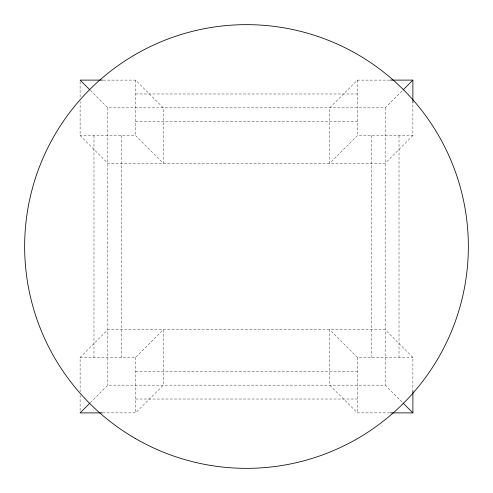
<?xml version="1.0" encoding="UTF-8"?>
<svg xmlns="http://www.w3.org/2000/svg" width="493" height="493" viewBox="0 0 493 493"><rect width="100%" height="100%" fill="white"/><g stroke="black" fill="none" stroke-linecap="round" stroke-linejoin="round"><path stroke-width="0.37" stroke-dasharray="2.46 1.85" d="M80.112 392.089L80.112 357.425L107.844 329.694L385.156 329.694L412.887 357.425L412.887 389.778M389.778 80.112L357.425 80.112L329.694 107.844L329.694 163.306L357.425 135.575L412.887 135.575L412.887 103.666M90.441 402.559L107.844 385.156L385.156 385.156L402.559 402.559M80.112 357.425L135.575 357.425L163.306 329.694L163.306 385.156L135.575 412.887L103.222 412.887M90.441 90.441L107.844 107.844L385.156 107.844L402.559 90.441M412.887 135.575L385.156 163.306L107.844 163.306L80.112 135.575L80.112 101.385M103.222 80.112L135.575 80.112L163.306 107.844L163.306 163.306L135.575 135.575L80.112 135.575M135.575 93.978L357.425 93.978M135.575 121.709L357.425 121.709M389.778 412.887L357.425 412.887L329.694 385.156L329.694 329.694L357.425 357.425L412.887 357.425M135.575 371.291L357.425 371.291M135.575 399.022L357.425 399.022M399.022 135.575L399.022 357.425M385.156 107.844L385.156 385.156M371.291 135.575L371.291 357.425M357.425 80.112L357.425 135.575M357.425 357.425L357.425 412.887M135.575 80.112L135.575 135.575M135.575 357.425L135.575 412.887M121.709 135.575L121.709 357.425M107.844 107.844L107.844 385.156M93.978 135.575L93.978 357.425M80.112 81.635L80.112 98.347M80.112 395.17L80.112 412.887"/><path stroke-width="0.74" d="M89.899 403.101L80.112 412.887L102.452 412.887M403.101 89.899L412.887 80.112L390.548 80.112M102.452 80.112L80.112 80.112L89.899 89.899M390.548 412.887L412.887 412.887L412.887 390.548M403.101 403.101L412.887 412.887M412.887 80.112L412.887 102.908M135.575 438.628A221.85 221.85 0 0 0 468.35 246.5A221.85 221.85 0 0 0 135.575 54.372A221.85 221.85 0 0 0 135.575 438.628"/></g></svg>
